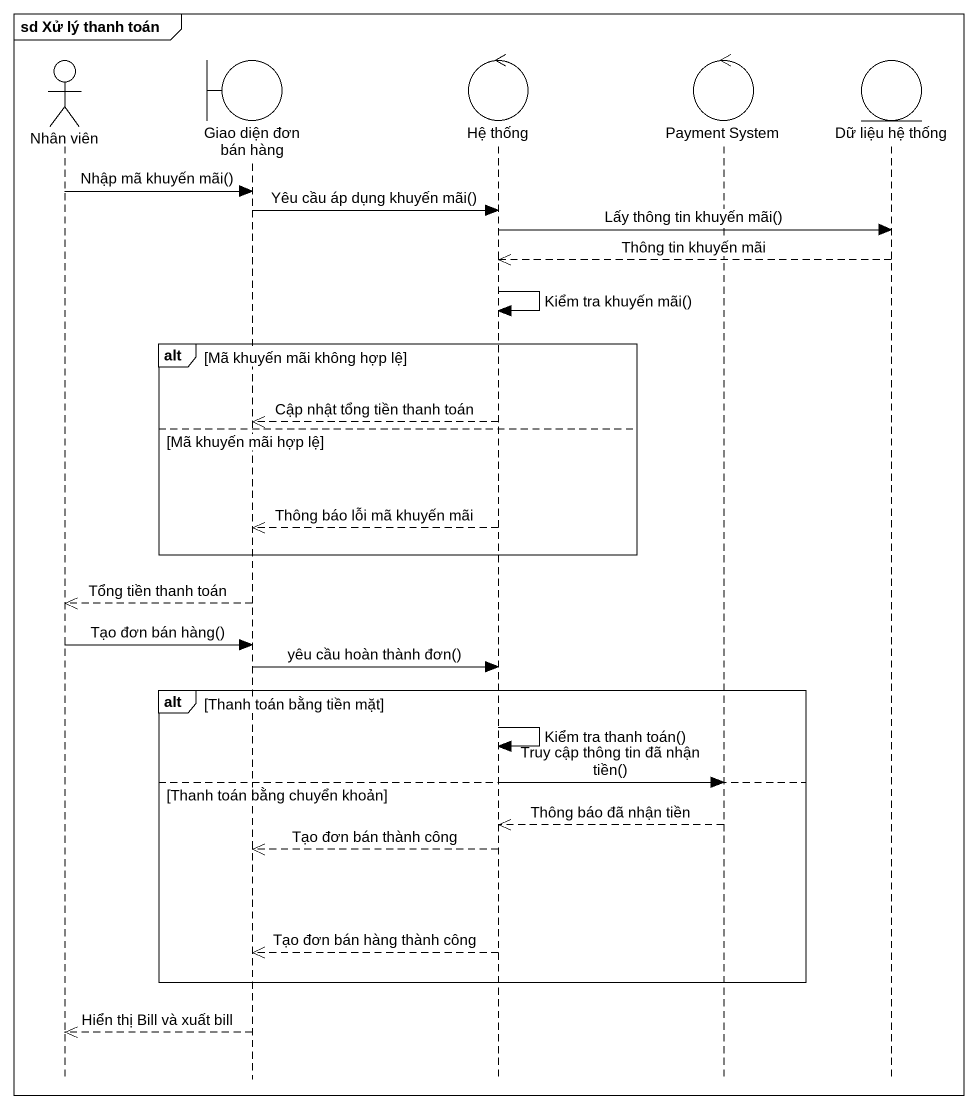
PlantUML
@startuml
mainframe sd Xử lý thanh toán
hide footbox
actor "Nhân viên" as Nhân_viên
boundary "Giao diện đơn bán hàng" as Giao_diện_đơn_bán_hàng
control "Hệ thống" as Hệ_thống
control "Payment System" as Payment_System
entity "Dữ liệu hệ thống" as Dữ_liệu_hệ_thống

Nhân_viên -> Giao_diện_đơn_bán_hàng : Nhập mã khuyến mãi()
Giao_diện_đơn_bán_hàng -> Hệ_thống : Yêu cầu áp dụng khuyến mãi()
Hệ_thống -> Dữ_liệu_hệ_thống : Lấy thông tin khuyến mãi()
Dữ_liệu_hệ_thống -->> Hệ_thống : Thông tin khuyến mãi
Hệ_thống -> Hệ_thống : Kiểm tra khuyến mãi()
alt Mã khuyến mãi không hợp lệ
  Hệ_thống -->> Giao_diện_đơn_bán_hàng : Cập nhật tổng tiền thanh toán
else Mã khuyến mãi hợp lệ
  Hệ_thống -->> Giao_diện_đơn_bán_hàng : Thông báo lỗi mã khuyến mãi
end
Giao_diện_đơn_bán_hàng -->> Nhân_viên : Tổng tiền thanh toán
Nhân_viên -> Giao_diện_đơn_bán_hàng : Tạo đơn bán hàng()
Giao_diện_đơn_bán_hàng -> Hệ_thống : yêu cầu hoàn thành đơn()
alt Thanh toán bằng tiền mặt
  Hệ_thống -> Hệ_thống : Kiểm tra thanh toán()
else Thanh toán bằng chuyển khoản
  Hệ_thống -> Payment_System : Truy cập thông tin đã nhận tiền()
  Payment_System -->> Hệ_thống : Thông báo đã nhận tiền
  Hệ_thống -->> Giao_diện_đơn_bán_hàng : Tạo đơn bán thành công
  Hệ_thống -->> Giao_diện_đơn_bán_hàng : Tạo đơn bán hàng thành công
end
Giao_diện_đơn_bán_hàng -->> Nhân_viên : Hiển thị Bill và xuất bill
@enduml
